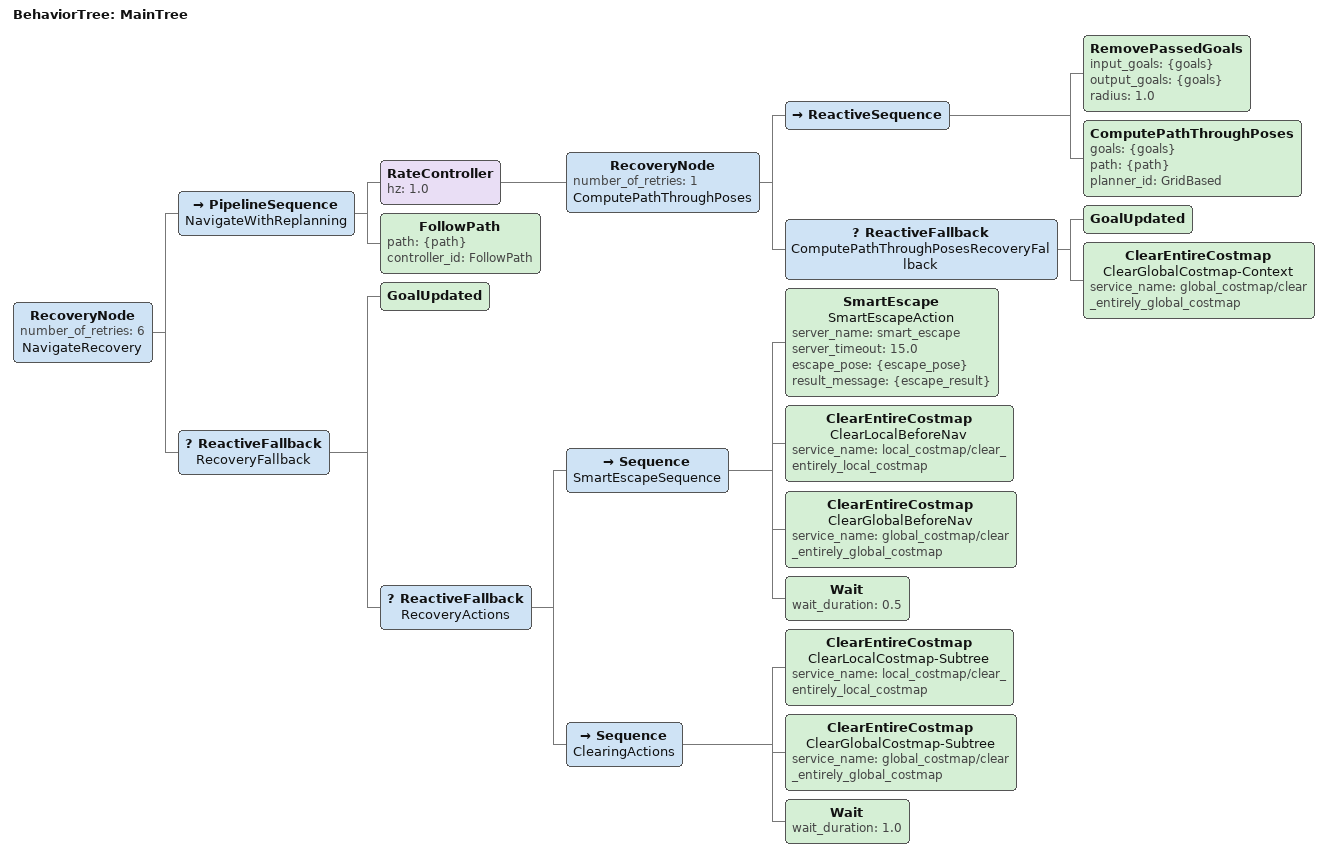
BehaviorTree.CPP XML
<root main_tree_to_execute="MainTree">
  <BehaviorTree ID="MainTree">
    <RecoveryNode number_of_retries="6" name="NavigateRecovery">

      <PipelineSequence name="NavigateWithReplanning">
        <RateController hz="1.0">
          <RecoveryNode number_of_retries="1" name="ComputePathThroughPoses">
            <ReactiveSequence>
              <RemovePassedGoals input_goals="{goals}" output_goals="{goals}" radius="1.0"/>
              <ComputePathThroughPoses goals="{goals}" path="{path}" planner_id="GridBased"/>
            </ReactiveSequence>
            <ReactiveFallback name="ComputePathThroughPosesRecoveryFallback">
              <GoalUpdated/>
              <ClearEntireCostmap name="ClearGlobalCostmap-Context" service_name="global_costmap/clear_entirely_global_costmap"/>
            </ReactiveFallback>
          </RecoveryNode>
        </RateController>
        <FollowPath path="{path}" controller_id="FollowPath"/>
      </PipelineSequence>

      <ReactiveFallback name="RecoveryFallback">
        <GoalUpdated/>

        <ReactiveFallback name="RecoveryActions">

          <Sequence name="SmartEscapeSequence">
            <SmartEscape name="SmartEscapeAction"
                         server_name="smart_escape"
                         server_timeout="15.0"
                         escape_pose="{escape_pose}"
                         result_message="{escape_result}"/>

            <ClearEntireCostmap name="ClearLocalBeforeNav" service_name="local_costmap/clear_entirely_local_costmap"/>
            <ClearEntireCostmap name="ClearGlobalBeforeNav" service_name="global_costmap/clear_entirely_global_costmap"/>

            <Wait wait_duration="0.5"/>
          </Sequence>

          <Sequence name="ClearingActions">
            <ClearEntireCostmap name="ClearLocalCostmap-Subtree" service_name="local_costmap/clear_entirely_local_costmap"/>
            <ClearEntireCostmap name="ClearGlobalCostmap-Subtree" service_name="global_costmap/clear_entirely_global_costmap"/>
            <Wait wait_duration="1.0"/>
          </Sequence>

        </ReactiveFallback>
      </ReactiveFallback>
    </RecoveryNode>
  </BehaviorTree>

</root>
